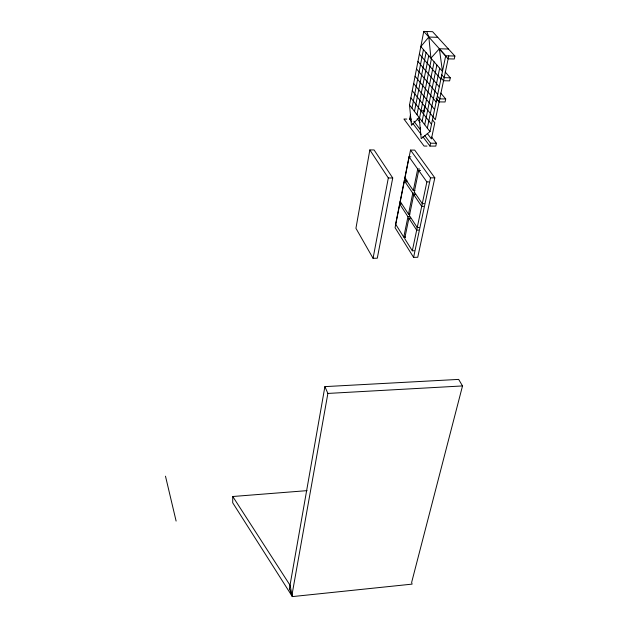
<?xml version="1.0" encoding="UTF-8"?>
<svg xmlns="http://www.w3.org/2000/svg" width="628" height="628" viewBox="0 0 628 628"><rect width="100%" height="100%" fill="white"/><g stroke="black" fill="none" stroke-linecap="round" stroke-linejoin="round"><path stroke-width="0.94" d="M307.045 490.641L232.768 496.505L232.698 502.769L292.365 596.6L412.101 584.126L411.638 582.407L462.514 385.937L458.66 379.398L324.896 386.62L289.375 588.931M369.837 149.935L355.935 228.302L373.056 258.304L377.287 258.202L392.728 177.975L374.084 149.943L369.837 149.935L388.316 177.991L373.056 258.304M291.832 595.76L327.879 393.434L324.896 386.62M423.767 31.4L445.707 55.798L429.999 131.605L421.207 138.623L419.198 117.577L411.466 125.325L409.503 104.994L423.767 31.4L432.598 31.69L454.884 56.049L454.256 59.008L448.149 58.851L439.867 49.628M411.701 121.879L409.613 119.1L410.524 114.429M411.976 108.204L423.437 49.557M414.472 111.439L426.067 52.587M416.992 114.712L428.728 55.641M406.928 180.299L406.583 182.049L405.641 180.668L404.267 180.676L395.624 224.157L403.773 237.149L405.586 237.109M410.869 156.796L409.016 156.796L404.793 178.054L413.318 190.543L414.99 190.535M410.524 150.076L395.075 227.689L413.593 257.37L417.738 257.268L434.819 177.834L414.684 150.092L410.524 150.076L430.51 177.85L413.593 257.37M405.641 180.668L405.994 178.917M419.535 118.025L431.412 58.734M420.438 127.586L420.069 129.399L413.891 121.235M423.625 111.808L424.756 106.203M422.11 121.361L434.136 61.858M424.709 124.744L436.884 65.014M403.773 237.149L407.957 216.731L399.644 203.951L401.449 203.935M409.864 214.124L408.483 214.14L412.777 193.196L404.267 180.676M413.318 190.543L417.722 169.05L409.016 156.796M410.743 218.159L408.899 218.183L404.699 238.624L412.321 250.776L414.166 250.737M415.603 194.609L413.742 194.625L409.432 215.592L417.235 227.524L419.104 227.501M420.595 170.447L418.711 170.447L414.292 191.972L422.275 203.668L424.167 203.653M427.338 128.151L439.663 68.209M431.632 137.022L436.405 143.247L435.793 146.112L429.937 146.089L430.533 143.215L424.63 135.42M448.769 55.884L435.353 119.76L412.274 90.715M412.321 250.776L426.867 181.924L418.711 170.447M440.762 93.077L445.699 98.981L445.064 101.987L439.082 101.893L436.036 98.188M445.205 72L450.268 77.801L449.624 80.871L443.58 80.745L441.076 77.833M448.455 49.023L439.38 48.764L430.918 58.161L428.845 37.044L426.718 31.494M327.879 393.434L462.514 385.937M418.546 230.107L416.686 230.138L408.899 218.183M407.957 216.731L409.605 216.707M423.594 206.329L421.71 206.353L413.742 194.625M412.777 193.196L414.449 193.181M426.805 181.837L428.775 181.916M388.316 177.991L392.728 177.975M430.51 177.85L434.819 177.834M417.722 169.05L419.598 169.042M430.533 143.215L436.405 143.247M427.001 146.073L424.057 146.065L403.945 119.037L406.779 119.069M409.613 119.1L411.489 119.124M420.98 110.803L424.866 110.858M439.71 98.879L445.699 98.981M450.268 77.801L444.224 77.668L441.712 74.771M445.707 55.798L454.884 56.049M437.755 37.327L428.845 37.044L420.831 46.566L442.465 71.443L439.38 48.764M419.378 54.063L440.864 79.167M417.934 61.505L439.278 86.837M416.505 68.884L437.7 94.443M437.269 95.927L439.773 98.965M415.084 76.216L436.138 101.987M413.671 83.493L434.584 109.476M432.394 119.728L434.804 122.782L431.428 138.921L427.283 133.489M410.885 97.882L431.515 124.289M436.774 98.91L439.082 101.893M409.503 104.994L429.999 131.605M417.22 118.778L420.046 122.468M412.879 123.441L421.113 134.376M422.88 136.716L429.937 146.089M400.146 201.392L408.483 214.14M232.768 496.505L290.058 585.28L292.365 596.6M289.453 588.46L291.832 595.768M165.486 476.181L176.115 521.067"/></g></svg>
